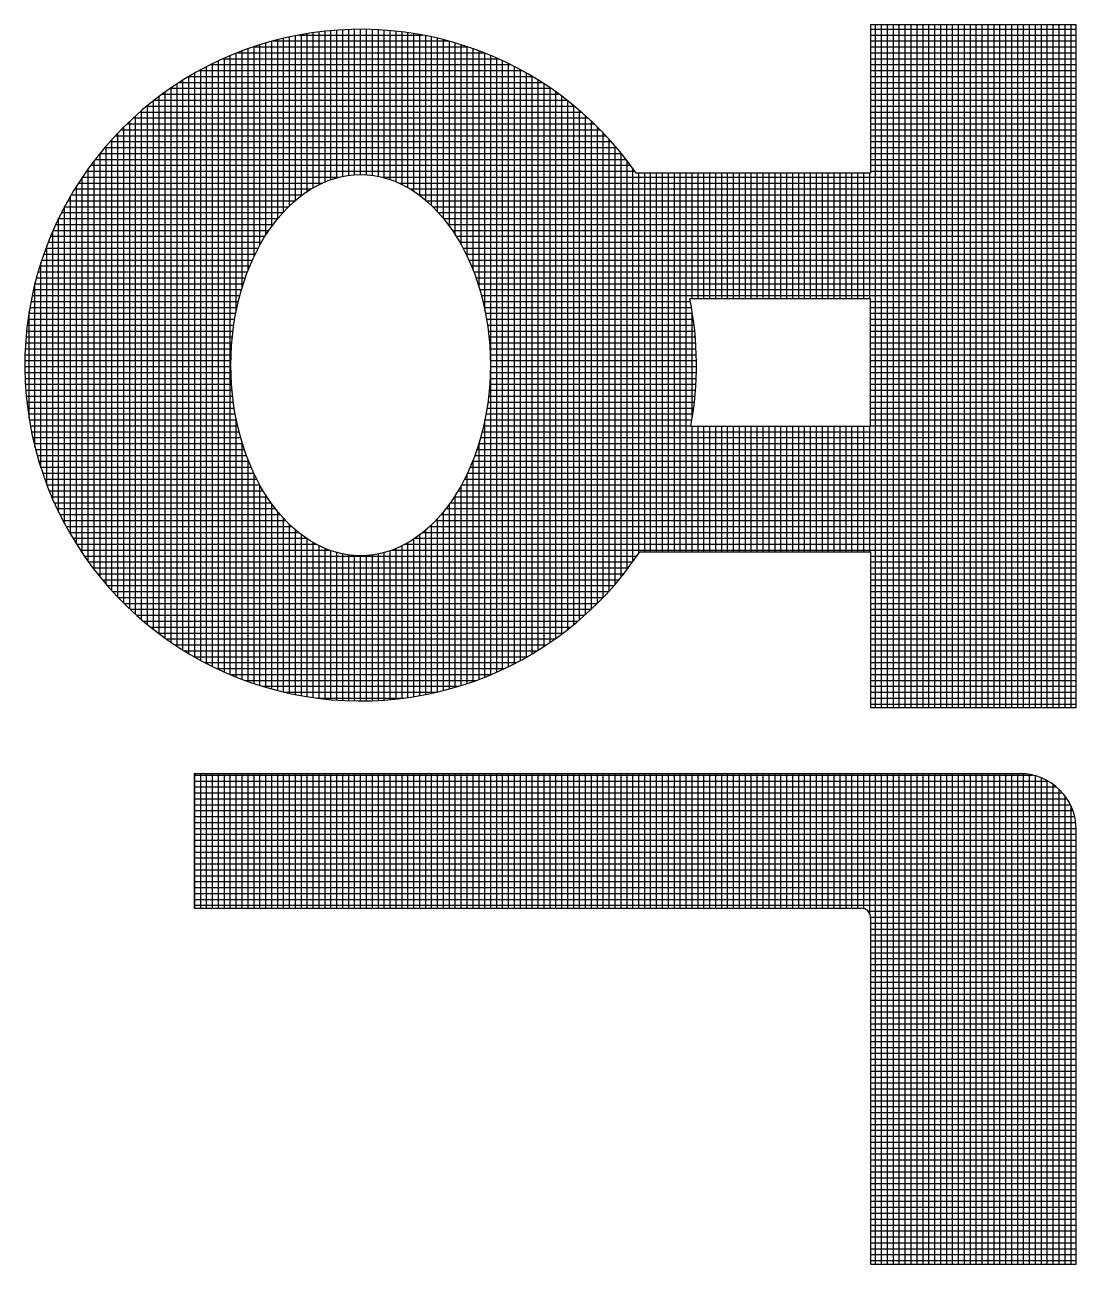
# Model space of a CAD drawing. Header units: inches. Extents: x 1131 to 1972, y 12 to 606.
# Drawn here: x 1846.133 to 1849.217, y 114.85 to 118.485 of the extents above; entities that cross this region are included whole.
import ezdxf

# ---------------------------------------------------------------- set-up
doc = ezdxf.new("R2010")
doc.units = ezdxf.units.IN
doc.header["$MEASUREMENT"] = 0
doc.layers.add('BG ÇÑ±¹Áö¿ª³\xad¹æ±â¼úÁÖ½ÄÈ¸»ç CI', color=7, linetype='Continuous')

msp = doc.modelspace()

# ---------------------------------------------------------------- linework, layer by layer
at = {"layer": 'BG ÇÑ±¹Áö¿ª³\xad¹æ±â¼úÁÖ½ÄÈ¸»ç CI', "color": 7, "linetype": 'Continuous', "lineweight": 25}
for p, q in [((1849.2172, 118.4848), (1848.6142, 118.4848)), ((1848.6142, 118.4848), (1848.6142, 118.0492)), ((1848.629, 116.482), (1848.629, 118.4848)), ((1848.6463, 116.482), (1848.6463, 118.4848)), ((1848.6637, 116.482), (1848.6637, 118.4848)), ((1848.6811, 116.482), (1848.6811, 118.4848)), ((1848.6984, 116.482), (1848.6984, 118.4848)), ((1848.7158, 116.482), (1848.7158, 118.4848)), ((1848.7332, 116.482), (1848.7332, 118.4848)), ((1848.7505, 116.482), (1848.7505, 118.4848)), ((1848.7679, 116.482), (1848.7679, 118.4848)), ((1848.7853, 116.482), (1848.7853, 118.4848)), ((1848.8026, 116.482), (1848.8026, 118.4848)), ((1848.82, 116.482), (1848.82, 118.4848)), ((1848.8374, 116.482), (1848.8374, 118.4848)), ((1848.8547, 116.482), (1848.8547, 118.4848)), ((1848.8721, 116.482), (1848.8721, 118.4848)), ((1848.8894, 116.482), (1848.8894, 118.4848)), ((1848.9068, 116.482), (1848.9068, 118.4848)), ((1848.9242, 116.482), (1848.9242, 118.4848)), ((1848.9415, 116.482), (1848.9415, 118.4848)), ((1848.9589, 116.482), (1848.9589, 118.4848)), ((1848.9763, 116.482), (1848.9763, 118.4848)), ((1848.9936, 116.482), (1848.9936, 118.4848)), ((1849.011, 116.482), (1849.011, 118.4848)), ((1849.0284, 116.482), (1849.0284, 118.4848)), ((1849.0457, 116.482), (1849.0457, 118.4848)), ((1849.0631, 116.482), (1849.0631, 118.4848)), ((1849.0805, 116.482), (1849.0805, 118.4848)), ((1849.0978, 116.482), (1849.0978, 118.4848)), ((1849.1152, 116.482), (1849.1152, 118.4848)), ((1849.1325, 116.482), (1849.1325, 118.4848)), ((1849.1499, 116.482), (1849.1499, 118.4848)), ((1849.1673, 116.482), (1849.1673, 118.4848)), ((1849.1846, 116.482), (1849.1846, 118.4848)), ((1849.202, 116.482), (1849.202, 118.4848)), ((1849.2172, 116.482), (1849.2172, 118.4848)), ((1846.8578, 117.8939), (1846.8578, 118.4365)), ((1846.8611, 118.4374), (1847.3756, 118.4374)), ((1846.8752, 117.9165), (1846.8752, 118.4411)), ((1846.8925, 117.9364), (1846.8925, 118.4453)), ((1846.9099, 117.9542), (1846.9099, 118.4493)), ((1846.9273, 117.9699), (1846.9273, 118.4529)), ((1846.9372, 118.4548), (1847.2996, 118.4548)), ((1846.9446, 117.9839), (1846.9446, 118.4561)), ((1846.962, 117.9962), (1846.962, 118.4591)), ((1846.9794, 118.0069), (1846.9794, 118.4617)), ((1846.9967, 118.0162), (1846.9967, 118.464)), ((1847.0141, 118.0241), (1847.0141, 118.466)), ((1847.0314, 118.0308), (1847.0314, 118.4677)), ((1847.0488, 118.0361), (1847.0488, 118.4691)), ((1847.0662, 118.0403), (1847.0662, 118.4702)), ((1847.0835, 118.0432), (1847.0835, 118.471)), ((1847.1009, 118.045), (1847.1009, 118.4714)), ((1847.1183, 118.0456), (1847.1183, 118.4716)), ((1847.1356, 118.045), (1847.1356, 118.4714)), ((1847.153, 118.0432), (1847.153, 118.471)), ((1847.1704, 118.0403), (1847.1704, 118.4702)), ((1847.1877, 118.0362), (1847.1877, 118.4691)), ((1847.2051, 118.0308), (1847.2051, 118.4677)), ((1847.2225, 118.0242), (1847.2225, 118.4661)), ((1847.2398, 118.0163), (1847.2398, 118.4641)), ((1847.2572, 118.007), (1847.2572, 118.4617)), ((1847.2745, 117.9963), (1847.2745, 118.4591)), ((1847.2919, 117.984), (1847.2919, 118.4562)), ((1847.3093, 117.9701), (1847.3093, 118.4529)), ((1847.3266, 117.9544), (1847.3266, 118.4493)), ((1847.344, 117.9367), (1847.344, 118.4454)), ((1847.3614, 117.9167), (1847.3614, 118.4411)), ((1847.3787, 117.8942), (1847.3787, 118.4365)), ((1848.6142, 118.4721), (1849.2172, 118.4721)), ((1848.6142, 118.4548), (1849.2172, 118.4548)), ((1848.6142, 118.4374), (1849.2172, 118.4374)), ((1846.7536, 117.6457), (1846.7536, 118.4015)), ((1846.7564, 118.4027), (1847.4803, 118.4027)), ((1846.771, 117.7146), (1846.771, 118.4083)), ((1846.7883, 117.7648), (1846.7883, 118.4146)), ((1846.8039, 118.42), (1847.4328, 118.42)), ((1846.8057, 117.8051), (1846.8057, 118.4206)), ((1846.8231, 117.8391), (1846.8231, 118.4263)), ((1846.8404, 117.8683), (1846.8404, 118.4316)), ((1847.3961, 117.8687), (1847.3961, 118.4316)), ((1847.4135, 117.8394), (1847.4135, 118.4263)), ((1847.4308, 117.8056), (1847.4308, 118.4207)), ((1847.4482, 117.7653), (1847.4482, 118.4147)), ((1847.4656, 117.7153), (1847.4656, 118.4084)), ((1847.4829, 117.6467), (1847.4829, 118.4016)), ((1848.6142, 118.42), (1849.2172, 118.42)), ((1848.6142, 118.4027), (1849.2172, 118.4027)), ((1846.6786, 118.3679), (1847.5582, 118.3679)), ((1846.6842, 116.6024), (1846.6842, 118.3707)), ((1846.7015, 116.5941), (1846.7015, 118.379)), ((1846.7152, 118.3853), (1847.5215, 118.3853)), ((1846.7189, 116.5862), (1846.7189, 118.3869)), ((1846.7362, 116.5787), (1846.7362, 118.3944)), ((1847.5003, 116.5786), (1847.5003, 118.3945)), ((1847.5177, 116.5861), (1847.5177, 118.387)), ((1847.535, 116.594), (1847.535, 118.3791)), ((1847.5524, 116.6023), (1847.5524, 118.3708)), ((1848.6142, 118.3853), (1849.2172, 118.3853)), ((1848.6142, 118.3679), (1849.2172, 118.3679)), ((1846.6147, 116.6401), (1846.6147, 118.3331)), ((1846.6149, 118.3332), (1847.6218, 118.3332)), ((1846.6321, 116.63), (1846.6321, 118.3432)), ((1846.6454, 118.3506), (1847.5914, 118.3506)), ((1846.6494, 116.6204), (1846.6494, 118.3528)), ((1846.6668, 116.6112), (1846.6668, 118.362)), ((1847.5697, 116.6111), (1847.5697, 118.3621)), ((1847.5871, 116.6203), (1847.5871, 118.3529)), ((1847.6045, 116.6299), (1847.6045, 118.3433)), ((1847.6218, 116.64), (1847.6218, 118.3332)), ((1848.6142, 118.3506), (1849.2172, 118.3506)), ((1848.6142, 118.3332), (1849.2172, 118.3332)), ((1846.5607, 118.2985), (1847.6761, 118.2985)), ((1846.5626, 116.6733), (1846.5626, 118.2998)), ((1846.58, 116.6617), (1846.58, 118.3114)), ((1846.5868, 118.3158), (1847.6499, 118.3158)), ((1846.5973, 116.6507), (1846.5973, 118.3225)), ((1847.6392, 116.6505), (1847.6392, 118.3226)), ((1847.6566, 116.6616), (1847.6566, 118.3115)), ((1847.6739, 116.6732), (1847.6739, 118.2999)), ((1848.6142, 118.3158), (1849.2172, 118.3158)), ((1848.6142, 118.2985), (1849.2172, 118.2985)), ((1846.5105, 116.7115), (1846.5105, 118.2616)), ((1846.5132, 118.2638), (1847.7235, 118.2638)), ((1846.5279, 116.6982), (1846.5279, 118.275)), ((1846.5362, 118.2811), (1847.7005, 118.2811)), ((1846.5452, 116.6855), (1846.5452, 118.2877)), ((1847.6913, 116.6853), (1847.6913, 118.2878)), ((1847.7087, 116.698), (1847.7087, 118.2751)), ((1847.726, 116.7113), (1847.726, 118.2618)), ((1848.6142, 118.2811), (1849.2172, 118.2811)), ((1848.6142, 118.2638), (1849.2172, 118.2638)), ((1846.4711, 118.229), (1847.7657, 118.229)), ((1846.4758, 116.74), (1846.4758, 118.2331)), ((1846.4915, 118.2464), (1847.7452, 118.2464)), ((1846.4931, 116.7254), (1846.4931, 118.2477)), ((1847.7434, 116.7253), (1847.7434, 118.2479)), ((1847.7608, 116.7399), (1847.7608, 118.2333)), ((1847.7781, 116.7552), (1847.7781, 118.218)), ((1848.6142, 118.2464), (1849.2172, 118.2464)), ((1848.6142, 118.229), (1849.2172, 118.229)), ((1846.4237, 116.7883), (1846.4237, 118.1849)), ((1846.4333, 118.1943), (1847.8035, 118.1943)), ((1846.4411, 116.7714), (1846.4411, 118.2017)), ((1846.4517, 118.2117), (1847.7851, 118.2117)), ((1846.4584, 116.7553), (1846.4584, 118.2178)), ((1847.7955, 116.7712), (1847.7955, 118.2019)), ((1847.8128, 116.7881), (1847.8128, 118.1851)), ((1848.6142, 118.2117), (1849.2172, 118.2117)), ((1848.6142, 118.1943), (1849.2172, 118.1943)), ((1846.389, 116.8246), (1846.389, 118.1485)), ((1846.3991, 118.1596), (1847.8376, 118.1596)), ((1846.4063, 116.806), (1846.4063, 118.1672)), ((1846.4158, 118.1769), (1847.821, 118.1769)), ((1847.8302, 116.8058), (1847.8302, 118.1674)), ((1847.8476, 116.8244), (1847.8476, 118.1488)), ((1848.6142, 118.1769), (1849.2172, 118.1769)), ((1848.6142, 118.1596), (1849.2172, 118.1596)), ((1846.3681, 118.1248), (1847.8686, 118.1248)), ((1846.3716, 116.8443), (1846.3716, 118.1289)), ((1846.3833, 118.1422), (1847.8535, 118.1422)), ((1847.8649, 116.844), (1847.8649, 118.1291)), ((1848.6142, 118.1422), (1849.2172, 118.1422)), ((1848.6142, 118.1248), (1849.2172, 118.1248)), ((1846.3268, 118.0727), (1847.91, 118.0727)), ((1846.3369, 116.887), (1846.3369, 118.0861)), ((1846.3399, 118.0901), (1847.8968, 118.0901)), ((1846.3537, 118.1075), (1847.883, 118.1075)), ((1846.3542, 116.865), (1846.3542, 118.1081)), ((1847.8823, 116.8648), (1847.8823, 118.1084)), ((1847.8997, 116.8867), (1847.8997, 118.0864)), ((1848.6142, 118.1075), (1849.2172, 118.1075)), ((1848.6142, 118.0901), (1849.2172, 118.0901)), ((1848.6142, 118.0727), (1849.2172, 118.0727)), ((1846.3021, 116.9352), (1846.3021, 118.0379)), ((1846.3022, 118.038), (1847.0561, 118.038)), ((1846.3142, 118.0554), (1847.9225, 118.0554)), ((1846.3195, 116.9103), (1846.3195, 118.0628)), ((1847.1806, 118.038), (1849.2172, 118.038)), ((1847.917, 116.9101), (1847.917, 118.0631)), ((1848.6142, 118.0492), (1847.9269, 118.0492)), ((1847.9344, 116.9349), (1847.9344, 118.0492)), ((1847.9518, 116.9393), (1847.9518, 118.0492)), ((1847.9691, 116.9393), (1847.9691, 118.0492)), ((1847.9865, 116.9393), (1847.9865, 118.0492)), ((1848.0039, 116.9393), (1848.0039, 118.0492)), ((1848.0212, 116.9393), (1848.0212, 118.0492)), ((1848.0386, 116.9393), (1848.0386, 118.0492)), ((1848.056, 116.9393), (1848.056, 118.0492)), ((1848.0733, 116.9393), (1848.0733, 118.0492)), ((1848.0907, 117.6806), (1848.0907, 118.0492)), ((1848.108, 117.6806), (1848.108, 118.0492)), ((1848.1254, 117.6806), (1848.1254, 118.0492)), ((1848.1428, 117.6806), (1848.1428, 118.0492)), ((1848.1601, 117.6806), (1848.1601, 118.0492)), ((1848.1775, 117.6806), (1848.1775, 118.0492)), ((1848.1949, 117.6806), (1848.1949, 118.0492)), ((1848.2122, 117.6806), (1848.2122, 118.0492)), ((1848.2296, 117.6806), (1848.2296, 118.0492)), ((1848.247, 117.6806), (1848.247, 118.0492)), ((1848.2643, 117.6806), (1848.2643, 118.0492)), ((1848.2817, 117.6806), (1848.2817, 118.0492)), ((1848.2991, 117.6806), (1848.2991, 118.0492)), ((1848.3164, 117.6806), (1848.3164, 118.0492)), ((1848.3338, 117.6806), (1848.3338, 118.0492)), ((1848.3511, 117.6806), (1848.3511, 118.0492)), ((1848.3685, 117.6806), (1848.3685, 118.0492)), ((1848.3859, 117.6806), (1848.3859, 118.0492)), ((1848.4032, 117.6806), (1848.4032, 118.0492)), ((1848.4206, 117.6806), (1848.4206, 118.0492)), ((1848.438, 117.6806), (1848.438, 118.0492)), ((1848.4553, 117.6806), (1848.4553, 118.0492)), ((1848.4727, 117.6806), (1848.4727, 118.0492)), ((1848.4901, 117.6806), (1848.4901, 118.0492)), ((1848.5074, 117.6806), (1848.5074, 118.0492)), ((1848.5248, 117.6806), (1848.5248, 118.0492)), ((1848.5422, 117.6806), (1848.5422, 118.0492)), ((1848.5595, 117.6806), (1848.5595, 118.0492)), ((1848.5769, 117.6806), (1848.5769, 118.0492)), ((1848.5943, 117.6806), (1848.5943, 118.0492)), ((1848.6116, 117.6806), (1848.6116, 118.0492)), ((1848.6142, 118.0554), (1849.2172, 118.0554)), ((1846.2798, 118.0033), (1846.9732, 118.0033)), ((1846.2848, 116.9618), (1846.2848, 118.0113)), ((1846.2907, 118.0206), (1847.0061, 118.0206)), ((1847.2307, 118.0206), (1849.2172, 118.0206)), ((1847.2635, 118.0033), (1849.2172, 118.0033)), ((1846.2593, 117.9686), (1846.9257, 117.9686)), ((1846.2674, 116.9905), (1846.2674, 117.9827)), ((1846.2693, 117.9859), (1846.9474, 117.9859)), ((1847.2894, 117.9859), (1849.2172, 117.9859)), ((1847.3111, 117.9686), (1849.2172, 117.9686)), ((1846.2408, 117.9338), (1846.8901, 117.9338)), ((1846.2498, 117.9512), (1846.9068, 117.9512)), ((1846.25, 117.0216), (1846.25, 117.9516)), ((1847.3299, 117.9512), (1849.2172, 117.9512)), ((1847.3466, 117.9338), (1849.2172, 117.9338)), ((1846.2239, 117.8991), (1846.8616, 117.8991)), ((1846.2321, 117.9165), (1846.8752, 117.9165)), ((1846.2327, 117.0556), (1846.2327, 117.9176)), ((1847.3616, 117.9165), (1849.2172, 117.9165)), ((1847.3751, 117.8991), (1849.2172, 117.8991)), ((1846.2087, 117.8644), (1846.8379, 117.8644)), ((1846.2153, 117.0932), (1846.2153, 117.8799)), ((1846.2161, 117.8817), (1846.8492, 117.8817)), ((1847.3875, 117.8817), (1849.2172, 117.8817)), ((1847.3988, 117.8644), (1849.2172, 117.8644)), ((1846.195, 117.8296), (1846.818, 117.8296)), ((1846.1979, 117.1358), (1846.1979, 117.8374)), ((1846.2017, 117.847), (1846.8275, 117.847)), ((1847.4092, 117.847), (1849.2172, 117.847)), ((1847.4188, 117.8296), (1849.2172, 117.8296)), ((1846.1806, 117.1853), (1846.1806, 117.7879)), ((1846.1829, 117.7949), (1846.801, 117.7949)), ((1846.1888, 117.8123), (1846.8091, 117.8123)), ((1847.4276, 117.8123), (1849.2172, 117.8123)), ((1847.4357, 117.7949), (1849.2172, 117.7949)), ((1846.1721, 117.7602), (1846.7866, 117.7602)), ((1846.1773, 117.7775), (1846.7935, 117.7775)), ((1847.4432, 117.7775), (1849.2172, 117.7775)), ((1847.4502, 117.7602), (1849.2172, 117.7602)), ((1846.1628, 117.7255), (1846.7744, 117.7255)), ((1846.1632, 117.2459), (1846.1632, 117.7272)), ((1846.1673, 117.7428), (1846.7802, 117.7428)), ((1847.4565, 117.7428), (1849.2172, 117.7428)), ((1847.4624, 117.7255), (1849.2172, 117.7255)), ((1846.1512, 117.6734), (1846.7597, 117.6734)), ((1846.1548, 117.6907), (1846.7642, 117.6907)), ((1846.1586, 117.7081), (1846.769, 117.7081)), ((1847.4677, 117.7081), (1849.2172, 117.7081)), ((1847.4726, 117.6907), (1849.2172, 117.6907)), ((1847.477, 117.6734), (1848.0855, 117.6734)), ((1848.6142, 117.6806), (1848.0841, 117.6806)), ((1848.6142, 117.3079), (1848.6142, 117.6806)), ((1848.6142, 117.6734), (1849.2172, 117.6734)), ((1846.1452, 117.6386), (1846.7522, 117.6386)), ((1846.1459, 117.3302), (1846.1459, 117.6429)), ((1846.148, 117.656), (1846.7558, 117.656)), ((1847.481, 117.656), (1848.0887, 117.656)), ((1847.4845, 117.6386), (1848.0916, 117.6386)), ((1848.0907, 117.329), (1848.0907, 117.6442)), ((1848.6142, 117.656), (1849.2172, 117.656)), ((1848.6142, 117.6386), (1849.2172, 117.6386)), ((1846.1404, 117.6039), (1846.7463, 117.6039)), ((1846.1426, 117.6213), (1846.7491, 117.6213)), ((1847.4877, 117.6213), (1848.0941, 117.6213)), ((1847.4904, 117.6039), (1848.0964, 117.6039)), ((1848.6142, 117.6213), (1849.2172, 117.6213)), ((1848.6142, 117.6039), (1849.2172, 117.6039)), ((1846.1368, 117.5692), (1846.742, 117.5692)), ((1846.1385, 117.5865), (1846.744, 117.5865)), ((1847.4927, 117.5865), (1848.0983, 117.5865)), ((1847.4947, 117.5692), (1848.0999, 117.5692)), ((1848.6142, 117.5865), (1849.2172, 117.5865)), ((1848.6142, 117.5692), (1849.2172, 117.5692)), ((1846.1345, 117.5344), (1846.7393, 117.5344)), ((1846.1355, 117.5518), (1846.7405, 117.5518)), ((1847.4963, 117.5518), (1848.1012, 117.5518)), ((1847.4975, 117.5344), (1848.1022, 117.5344)), ((1848.6142, 117.5518), (1849.2172, 117.5518)), ((1848.6142, 117.5344), (1849.2172, 117.5344)), ((1846.1335, 117.4997), (1846.738, 117.4997)), ((1846.1338, 117.5171), (1846.7384, 117.5171)), ((1847.4983, 117.5171), (1848.1029, 117.5171)), ((1847.4988, 117.4997), (1848.1033, 117.4997)), ((1848.6142, 117.5171), (1849.2172, 117.5171)), ((1848.6142, 117.4997), (1849.2172, 117.4997)), ((1846.1334, 117.4823), (1846.7379, 117.4823)), ((1846.1336, 117.465), (1846.7382, 117.465)), ((1847.4986, 117.465), (1848.1031, 117.465)), ((1847.4989, 117.4823), (1848.1034, 117.4823)), ((1848.6142, 117.4823), (1849.2172, 117.4823)), ((1848.6142, 117.465), (1849.2172, 117.465)), ((1846.1341, 117.4476), (1846.7388, 117.4476)), ((1846.135, 117.4303), (1846.7398, 117.4303)), ((1847.4969, 117.4303), (1848.1018, 117.4303)), ((1847.4979, 117.4476), (1848.1026, 117.4476)), ((1848.6142, 117.4476), (1849.2172, 117.4476)), ((1848.6142, 117.4303), (1849.2172, 117.4303)), ((1846.1361, 117.4129), (1846.7412, 117.4129)), ((1846.1376, 117.3955), (1846.743, 117.3955)), ((1847.4938, 117.3955), (1848.0991, 117.3955)), ((1847.4955, 117.4129), (1848.1006, 117.4129)), ((1848.6142, 117.4129), (1849.2172, 117.4129)), ((1848.6142, 117.3955), (1849.2172, 117.3955)), ((1846.1394, 117.3782), (1846.7451, 117.3782)), ((1846.1414, 117.3608), (1846.7476, 117.3608)), ((1847.4891, 117.3608), (1848.0953, 117.3608)), ((1847.4916, 117.3782), (1848.0974, 117.3782)), ((1848.6142, 117.3782), (1849.2172, 117.3782)), ((1848.6142, 117.3608), (1849.2172, 117.3608)), ((1846.1438, 117.3434), (1846.7506, 117.3434)), ((1846.1465, 117.3261), (1846.7539, 117.3261)), ((1846.7536, 116.5716), (1846.7536, 117.3274)), ((1847.4828, 117.3261), (1848.0902, 117.3261)), ((1847.4829, 116.5715), (1847.4829, 117.3265)), ((1847.4862, 117.3434), (1848.0929, 117.3434)), ((1848.6142, 117.3434), (1849.2172, 117.3434)), ((1848.6142, 117.3261), (1849.2172, 117.3261)), ((1846.1496, 117.3087), (1846.7576, 117.3087)), ((1846.1529, 117.2913), (1846.7618, 117.2913)), ((1846.1566, 117.274), (1846.7665, 117.274)), ((1847.4703, 117.274), (1849.2172, 117.274)), ((1847.4749, 117.2913), (1849.2172, 117.2913)), ((1847.4791, 117.3087), (1848.0872, 117.3087)), ((1848.087, 117.3079), (1848.6142, 117.3079)), ((1848.0907, 116.9393), (1848.0907, 117.3079)), ((1848.108, 116.9393), (1848.108, 117.3079)), ((1848.1254, 116.9393), (1848.1254, 117.3079)), ((1848.1428, 116.9393), (1848.1428, 117.3079)), ((1848.1601, 116.9393), (1848.1601, 117.3079)), ((1848.1775, 116.9393), (1848.1775, 117.3079)), ((1848.1949, 116.9393), (1848.1949, 117.3079)), ((1848.2122, 116.9393), (1848.2122, 117.3079)), ((1848.2296, 116.9393), (1848.2296, 117.3079)), ((1848.247, 116.9393), (1848.247, 117.3079)), ((1848.2643, 116.9393), (1848.2643, 117.3079)), ((1848.2817, 116.9393), (1848.2817, 117.3079)), ((1848.2991, 116.9393), (1848.2991, 117.3079)), ((1848.3164, 116.9393), (1848.3164, 117.3079)), ((1848.3338, 116.9393), (1848.3338, 117.3079)), ((1848.3511, 116.9393), (1848.3511, 117.3079)), ((1848.3685, 116.9393), (1848.3685, 117.3079)), ((1848.3859, 116.9393), (1848.3859, 117.3079)), ((1848.4032, 116.9393), (1848.4032, 117.3079)), ((1848.4206, 116.9393), (1848.4206, 117.3079)), ((1848.438, 116.9393), (1848.438, 117.3079)), ((1848.4553, 116.9393), (1848.4553, 117.3079)), ((1848.4727, 116.9393), (1848.4727, 117.3079)), ((1848.4901, 116.9393), (1848.4901, 117.3079)), ((1848.5074, 116.9393), (1848.5074, 117.3079)), ((1848.5248, 116.9393), (1848.5248, 117.3079)), ((1848.5422, 116.9393), (1848.5422, 117.3079)), ((1848.5595, 116.9393), (1848.5595, 117.3079)), ((1848.5769, 116.9393), (1848.5769, 117.3079)), ((1848.5943, 116.9393), (1848.5943, 117.3079)), ((1848.6116, 116.9393), (1848.6116, 117.3079)), ((1848.6142, 117.3087), (1849.2172, 117.3087)), ((1846.1606, 117.2566), (1846.7716, 117.2566)), ((1846.1649, 117.2392), (1846.7771, 117.2392)), ((1846.771, 116.5649), (1846.771, 117.2585)), ((1847.4596, 117.2392), (1849.2172, 117.2392)), ((1847.4652, 117.2566), (1849.2172, 117.2566)), ((1847.4656, 116.5648), (1847.4656, 117.2579)), ((1846.1696, 117.2219), (1846.7832, 117.2219)), ((1846.1746, 117.2045), (1846.7899, 117.2045)), ((1846.7883, 116.5585), (1846.7883, 117.2084)), ((1847.4469, 117.2045), (1849.2172, 117.2045)), ((1847.4482, 116.5584), (1847.4482, 117.2079)), ((1847.4535, 117.2219), (1849.2172, 117.2219)), ((1846.18, 117.1872), (1846.7971, 117.1872)), ((1846.1857, 117.1698), (1846.8049, 117.1698)), ((1846.8057, 116.5525), (1846.8057, 117.168)), ((1847.4308, 116.5524), (1847.4308, 117.1676)), ((1847.4319, 117.1698), (1849.2172, 117.1698)), ((1847.4397, 117.1872), (1849.2172, 117.1872)), ((1846.1918, 117.1524), (1846.8133, 117.1524)), ((1846.1982, 117.1351), (1846.8225, 117.1351)), ((1846.8231, 116.5469), (1846.8231, 117.1341)), ((1847.4135, 116.5468), (1847.4135, 117.1337)), ((1847.4142, 117.1351), (1849.2172, 117.1351)), ((1847.4234, 117.1524), (1849.2172, 117.1524)), ((1846.205, 117.1177), (1846.8325, 117.1177)), ((1846.2123, 117.1003), (1846.8433, 117.1003)), ((1846.8404, 116.5416), (1846.8404, 117.1048)), ((1847.3934, 117.1003), (1849.2172, 117.1003)), ((1847.3961, 116.5415), (1847.3961, 117.1045)), ((1847.4042, 117.1177), (1849.2172, 117.1177)), ((1846.2199, 117.083), (1846.8551, 117.083)), ((1846.2279, 117.0656), (1846.868, 117.0656)), ((1846.8578, 116.5367), (1846.8578, 117.0792)), ((1846.8752, 116.5321), (1846.8752, 117.0567)), ((1847.3614, 116.532), (1847.3614, 117.0564)), ((1847.3687, 117.0656), (1849.2172, 117.0656)), ((1847.3787, 116.5366), (1847.3787, 117.079)), ((1847.3816, 117.083), (1849.2172, 117.083)), ((1846.2363, 117.0482), (1846.8823, 117.0482)), ((1846.2451, 117.0309), (1846.898, 117.0309)), ((1846.8925, 116.5278), (1846.8925, 117.0367)), ((1846.9099, 116.5239), (1846.9099, 117.019)), ((1847.3266, 116.5238), (1847.3266, 117.0188)), ((1847.3387, 117.0309), (1849.2172, 117.0309)), ((1847.344, 116.5278), (1847.344, 117.0365)), ((1847.3545, 117.0482), (1849.2172, 117.0482)), ((1846.2544, 117.0135), (1846.9157, 117.0135)), ((1846.2641, 116.9961), (1846.9358, 116.9961)), ((1846.9273, 116.5203), (1846.9273, 117.0032)), ((1846.9446, 116.517), (1846.9446, 116.9893)), ((1847.2919, 116.517), (1847.2919, 116.9891)), ((1847.3009, 116.9961), (1849.2172, 116.9961)), ((1847.3093, 116.5203), (1847.3093, 117.003)), ((1847.3211, 117.0135), (1849.2172, 117.0135)), ((1846.2743, 116.9788), (1846.9593, 116.9788)), ((1846.285, 116.9614), (1846.988, 116.9614)), ((1846.962, 116.5141), (1846.962, 116.977)), ((1846.9794, 116.5114), (1846.9794, 116.9662)), ((1846.9967, 116.5091), (1846.9967, 116.9569)), ((1847.0141, 116.5071), (1847.0141, 116.949)), ((1847.2225, 116.5071), (1847.2225, 116.9489)), ((1847.2398, 116.5091), (1847.2398, 116.9568)), ((1847.2487, 116.9614), (1849.2172, 116.9614)), ((1847.2572, 116.5114), (1847.2572, 116.9661)), ((1847.2745, 116.514), (1847.2745, 116.9769)), ((1847.2774, 116.9788), (1849.2172, 116.9788)), ((1846.2962, 116.944), (1847.0267, 116.944)), ((1846.308, 116.9267), (1847.9288, 116.9267)), ((1846.3202, 116.9093), (1847.9165, 116.9093)), ((1847.0314, 116.5054), (1847.0314, 116.9424)), ((1847.0488, 116.504), (1847.0488, 116.937)), ((1847.0662, 116.503), (1847.0662, 116.9329)), ((1847.0835, 116.5022), (1847.0835, 116.9299)), ((1847.1009, 116.5017), (1847.1009, 116.9282)), ((1847.1183, 116.5016), (1847.1183, 116.9276)), ((1847.1356, 116.5017), (1847.1356, 116.9282)), ((1847.153, 116.5022), (1847.153, 116.9299)), ((1847.1704, 116.5029), (1847.1704, 116.9328)), ((1847.1877, 116.504), (1847.1877, 116.937)), ((1847.2051, 116.5054), (1847.2051, 116.9423)), ((1847.21, 116.944), (1849.2172, 116.944)), ((1847.9374, 116.9393), (1848.6142, 116.9393)), ((1848.6142, 116.9393), (1848.6142, 116.482)), ((1848.6142, 116.9267), (1849.2172, 116.9267)), ((1848.6142, 116.9093), (1849.2172, 116.9093)), ((1846.3331, 116.892), (1847.9036, 116.892)), ((1846.3465, 116.8746), (1847.8902, 116.8746)), ((1848.6142, 116.892), (1849.2172, 116.892)), ((1848.6142, 116.8746), (1849.2172, 116.8746)), ((1846.3606, 116.8572), (1847.8761, 116.8572)), ((1846.3754, 116.8399), (1847.8613, 116.8399)), ((1848.6142, 116.8572), (1849.2172, 116.8572)), ((1848.6142, 116.8399), (1849.2172, 116.8399)), ((1846.3909, 116.8225), (1847.8458, 116.8225)), ((1846.4071, 116.8051), (1847.8296, 116.8051)), ((1848.6142, 116.8225), (1849.2172, 116.8225)), ((1848.6142, 116.8051), (1849.2172, 116.8051)), ((1846.4242, 116.7878), (1847.8126, 116.7878)), ((1846.4421, 116.7704), (1847.7946, 116.7704)), ((1848.6142, 116.7878), (1849.2172, 116.7878)), ((1848.6142, 116.7704), (1849.2172, 116.7704)), ((1846.461, 116.753), (1847.7758, 116.753)), ((1846.4809, 116.7357), (1847.7558, 116.7357)), ((1848.6142, 116.753), (1849.2172, 116.753)), ((1848.6142, 116.7357), (1849.2172, 116.7357)), ((1846.5019, 116.7183), (1847.7348, 116.7183)), ((1846.5242, 116.7009), (1847.7125, 116.7009)), ((1848.6142, 116.7183), (1849.2172, 116.7183)), ((1848.6142, 116.7009), (1849.2172, 116.7009)), ((1846.5479, 116.6836), (1847.6888, 116.6836)), ((1846.5732, 116.6662), (1847.6636, 116.6662)), ((1848.6142, 116.6836), (1849.2172, 116.6836)), ((1848.6142, 116.6662), (1849.2172, 116.6662)), ((1846.6002, 116.6489), (1847.6365, 116.6489)), ((1846.6294, 116.6315), (1847.6073, 116.6315)), ((1848.6142, 116.6489), (1849.2172, 116.6489)), ((1848.6142, 116.6315), (1849.2172, 116.6315)), ((1846.6611, 116.6141), (1847.5756, 116.6141)), ((1846.6959, 116.5968), (1847.5408, 116.5968)), ((1848.6142, 116.6141), (1849.2172, 116.6141)), ((1848.6142, 116.5968), (1849.2172, 116.5968)), ((1846.7346, 116.5794), (1847.5021, 116.5794)), ((1846.7786, 116.562), (1847.4581, 116.562)), ((1848.6142, 116.5794), (1849.2172, 116.5794)), ((1848.6142, 116.562), (1849.2172, 116.562)), ((1846.8302, 116.5447), (1847.4065, 116.5447)), ((1846.8947, 116.5273), (1847.342, 116.5273)), ((1846.9903, 116.5099), (1847.2465, 116.5099)), ((1848.6142, 116.5447), (1849.2172, 116.5447)), ((1848.6142, 116.5273), (1849.2172, 116.5273)), ((1848.6142, 116.5099), (1849.2172, 116.5099)), ((1848.6142, 116.4926), (1849.2172, 116.4926)), ((1848.6142, 116.482), (1849.2172, 116.482)), ((1849.0532, 116.2883), (1846.6305, 116.2883)), ((1846.6305, 116.2883), (1846.6305, 115.8938)), ((1846.6305, 116.2842), (1849.0897, 116.2842)), ((1846.6305, 116.2668), (1849.1343, 116.2668)), ((1846.6321, 115.8938), (1846.6321, 116.2883)), ((1846.6494, 115.8938), (1846.6494, 116.2883)), ((1846.6668, 115.8938), (1846.6668, 116.2883)), ((1846.6842, 115.8938), (1846.6842, 116.2883)), ((1846.7015, 115.8938), (1846.7015, 116.2883)), ((1846.7189, 115.8938), (1846.7189, 116.2883)), ((1846.7362, 115.8938), (1846.7362, 116.2883)), ((1846.7536, 115.8938), (1846.7536, 116.2883)), ((1846.771, 115.8938), (1846.771, 116.2883)), ((1846.7883, 115.8938), (1846.7883, 116.2883)), ((1846.8057, 115.8938), (1846.8057, 116.2883)), ((1846.8231, 115.8938), (1846.8231, 116.2883)), ((1846.8404, 115.8938), (1846.8404, 116.2883)), ((1846.8578, 115.8938), (1846.8578, 116.2883)), ((1846.8752, 115.8938), (1846.8752, 116.2883)), ((1846.8925, 115.8938), (1846.8925, 116.2883)), ((1846.9099, 115.8938), (1846.9099, 116.2883)), ((1846.9273, 115.8938), (1846.9273, 116.2883)), ((1846.9446, 115.8938), (1846.9446, 116.2883)), ((1846.962, 115.8938), (1846.962, 116.2883)), ((1846.9794, 115.8938), (1846.9794, 116.2883)), ((1846.9967, 115.8938), (1846.9967, 116.2883)), ((1847.0141, 115.8938), (1847.0141, 116.2883)), ((1847.0314, 115.8938), (1847.0314, 116.2883)), ((1847.0488, 115.8938), (1847.0488, 116.2883)), ((1847.0662, 115.8938), (1847.0662, 116.2883)), ((1847.0835, 115.8938), (1847.0835, 116.2883)), ((1847.1009, 115.8938), (1847.1009, 116.2883)), ((1847.1183, 115.8938), (1847.1183, 116.2883)), ((1847.1356, 115.8938), (1847.1356, 116.2883)), ((1847.153, 115.8938), (1847.153, 116.2883)), ((1847.1704, 115.8938), (1847.1704, 116.2883)), ((1847.1877, 115.8938), (1847.1877, 116.2883)), ((1847.2051, 115.8938), (1847.2051, 116.2883)), ((1847.2225, 115.8938), (1847.2225, 116.2883)), ((1847.2398, 115.8938), (1847.2398, 116.2883)), ((1847.2572, 115.8938), (1847.2572, 116.2883)), ((1847.2745, 115.8938), (1847.2745, 116.2883)), ((1847.2919, 115.8938), (1847.2919, 116.2883)), ((1847.3093, 115.8938), (1847.3093, 116.2883)), ((1847.3266, 115.8938), (1847.3266, 116.2883)), ((1847.344, 115.8938), (1847.344, 116.2883)), ((1847.3614, 115.8938), (1847.3614, 116.2883)), ((1847.3787, 115.8938), (1847.3787, 116.2883)), ((1847.3961, 115.8938), (1847.3961, 116.2883)), ((1847.4135, 115.8938), (1847.4135, 116.2883)), ((1847.4308, 115.8938), (1847.4308, 116.2883)), ((1847.4482, 115.8938), (1847.4482, 116.2883)), ((1847.4656, 115.8938), (1847.4656, 116.2883)), ((1847.4829, 115.8938), (1847.4829, 116.2883)), ((1847.5003, 115.8938), (1847.5003, 116.2883)), ((1847.5177, 115.8938), (1847.5177, 116.2883)), ((1847.535, 115.8938), (1847.535, 116.2883)), ((1847.5524, 115.8938), (1847.5524, 116.2883)), ((1847.5697, 115.8938), (1847.5697, 116.2883)), ((1847.5871, 115.8938), (1847.5871, 116.2883)), ((1847.6045, 115.8938), (1847.6045, 116.2883)), ((1847.6218, 115.8938), (1847.6218, 116.2883)), ((1847.6392, 115.8938), (1847.6392, 116.2883)), ((1847.6566, 115.8938), (1847.6566, 116.2883)), ((1847.6739, 115.8938), (1847.6739, 116.2883)), ((1847.6913, 115.8938), (1847.6913, 116.2883)), ((1847.7087, 115.8938), (1847.7087, 116.2883)), ((1847.726, 115.8938), (1847.726, 116.2883)), ((1847.7434, 115.8938), (1847.7434, 116.2883)), ((1847.7608, 115.8938), (1847.7608, 116.2883)), ((1847.7781, 115.8938), (1847.7781, 116.2883)), ((1847.7955, 115.8938), (1847.7955, 116.2883)), ((1847.8128, 115.8938), (1847.8128, 116.2883)), ((1847.8302, 115.8938), (1847.8302, 116.2883)), ((1847.8476, 115.8938), (1847.8476, 116.2883)), ((1847.8649, 115.8938), (1847.8649, 116.2883)), ((1847.8823, 115.8938), (1847.8823, 116.2883)), ((1847.8997, 115.8938), (1847.8997, 116.2883)), ((1847.917, 115.8938), (1847.917, 116.2883)), ((1847.9344, 115.8938), (1847.9344, 116.2883)), ((1847.9518, 115.8938), (1847.9518, 116.2883)), ((1847.9691, 115.8938), (1847.9691, 116.2883)), ((1847.9865, 115.8938), (1847.9865, 116.2883)), ((1848.0039, 115.8938), (1848.0039, 116.2883)), ((1848.0212, 115.8938), (1848.0212, 116.2883)), ((1848.0386, 115.8938), (1848.0386, 116.2883)), ((1848.056, 115.8938), (1848.056, 116.2883)), ((1848.0733, 115.8938), (1848.0733, 116.2883)), ((1848.0907, 115.8938), (1848.0907, 116.2883)), ((1848.108, 115.8938), (1848.108, 116.2883)), ((1848.1254, 115.8938), (1848.1254, 116.2883)), ((1848.1428, 115.8938), (1848.1428, 116.2883)), ((1848.1601, 115.8938), (1848.1601, 116.2883)), ((1848.1775, 115.8938), (1848.1775, 116.2883)), ((1848.1949, 115.8938), (1848.1949, 116.2883)), ((1848.2122, 115.8938), (1848.2122, 116.2883)), ((1848.2296, 115.8938), (1848.2296, 116.2883)), ((1848.247, 115.8938), (1848.247, 116.2883)), ((1848.2643, 115.8938), (1848.2643, 116.2883)), ((1848.2817, 115.8938), (1848.2817, 116.2883)), ((1848.2991, 115.8938), (1848.2991, 116.2883)), ((1848.3164, 115.8938), (1848.3164, 116.2883)), ((1848.3338, 115.8938), (1848.3338, 116.2883)), ((1848.3511, 115.8938), (1848.3511, 116.2883)), ((1848.3685, 115.8938), (1848.3685, 116.2883)), ((1848.3859, 115.8938), (1848.3859, 116.2883)), ((1848.4032, 115.8938), (1848.4032, 116.2883)), ((1848.4206, 115.8938), (1848.4206, 116.2883)), ((1848.438, 115.8938), (1848.438, 116.2883)), ((1848.4553, 115.8938), (1848.4553, 116.2883)), ((1848.4727, 115.8938), (1848.4727, 116.2883)), ((1848.4901, 115.8938), (1848.4901, 116.2883)), ((1848.5074, 115.8938), (1848.5074, 116.2883)), ((1848.5248, 115.8938), (1848.5248, 116.2883)), ((1848.5422, 115.8938), (1848.5422, 116.2883)), ((1848.5595, 115.8938), (1848.5595, 116.2883)), ((1848.5769, 115.8938), (1848.5769, 116.2883)), ((1848.5943, 115.8928), (1848.5943, 116.2883)), ((1848.6116, 115.878), (1848.6116, 116.2883)), ((1848.629, 114.8496), (1848.629, 116.2883)), ((1848.6463, 114.8496), (1848.6463, 116.2883)), ((1848.6637, 114.8496), (1848.6637, 116.2883)), ((1848.6811, 114.8496), (1848.6811, 116.2883)), ((1848.6984, 114.8496), (1848.6984, 116.2883)), ((1848.7158, 114.8496), (1848.7158, 116.2883)), ((1848.7332, 114.8496), (1848.7332, 116.2883)), ((1848.7505, 114.8496), (1848.7505, 116.2883)), ((1848.7679, 114.8496), (1848.7679, 116.2883)), ((1848.7853, 114.8496), (1848.7853, 116.2883)), ((1848.8026, 114.8496), (1848.8026, 116.2883)), ((1848.82, 114.8496), (1848.82, 116.2883)), ((1848.8374, 114.8496), (1848.8374, 116.2883)), ((1848.8547, 114.8496), (1848.8547, 116.2883)), ((1848.8721, 114.8496), (1848.8721, 116.2883)), ((1848.8894, 114.8496), (1848.8894, 116.2883)), ((1848.9068, 114.8496), (1848.9068, 116.2883)), ((1848.9242, 114.8496), (1848.9242, 116.2883)), ((1848.9415, 114.8496), (1848.9415, 116.2883)), ((1848.9589, 114.8496), (1848.9589, 116.2883)), ((1848.9763, 114.8496), (1848.9763, 116.2883)), ((1848.9936, 114.8496), (1848.9936, 116.2883)), ((1849.011, 114.8496), (1849.011, 116.2883)), ((1849.0284, 114.8496), (1849.0284, 116.2883)), ((1849.0457, 114.8496), (1849.0457, 116.2883)), ((1849.0631, 114.8496), (1849.0631, 116.288)), ((1849.0805, 114.8496), (1849.0805, 116.286)), ((1849.0978, 114.8496), (1849.0978, 116.2821)), ((1849.1152, 114.8496), (1849.1152, 116.2761)), ((1849.1325, 114.8496), (1849.1325, 116.2678)), ((1849.1499, 114.8496), (1849.1499, 116.2568)), ((1846.6305, 116.2495), (1849.1592, 116.2495)), ((1846.6305, 116.2321), (1849.1768, 116.2321)), ((1849.1673, 114.8496), (1849.1673, 116.2421)), ((1849.1846, 114.8496), (1849.1846, 116.2224)), ((1846.6305, 116.2147), (1849.19, 116.2147)), ((1846.6305, 116.1974), (1849.2, 116.1974)), ((1849.202, 114.8496), (1849.202, 116.1933)), ((1846.6305, 116.18), (1849.2075, 116.18)), ((1846.6305, 116.1626), (1849.2127, 116.1626)), ((1846.6305, 116.1453), (1849.2159, 116.1453)), ((1846.6305, 116.1279), (1849.2172, 116.1279)), ((1846.6305, 116.1106), (1849.2172, 116.1106)), ((1849.2172, 114.8496), (1849.2172, 116.1242)), ((1846.6305, 116.0932), (1849.2172, 116.0932)), ((1846.6305, 116.0758), (1849.2172, 116.0758)), ((1846.6305, 116.0585), (1849.2172, 116.0585)), ((1846.6305, 116.0411), (1849.2172, 116.0411)), ((1846.6305, 116.0237), (1849.2172, 116.0237)), ((1846.6305, 116.0064), (1849.2172, 116.0064)), ((1846.6305, 115.989), (1849.2172, 115.989)), ((1846.6305, 115.9716), (1849.2172, 115.9716)), ((1846.6305, 115.9543), (1849.2172, 115.9543)), ((1846.6305, 115.9369), (1849.2172, 115.9369)), ((1846.6305, 115.9195), (1849.2172, 115.9195)), ((1846.6305, 115.9022), (1849.2172, 115.9022)), ((1846.6305, 115.8938), (1848.5868, 115.8938)), ((1848.6071, 115.8848), (1849.2172, 115.8848)), ((1848.6141, 115.8675), (1849.2172, 115.8675)), ((1848.6142, 115.8665), (1848.6142, 114.8496)), ((1848.6142, 115.8501), (1849.2172, 115.8501)), ((1848.6142, 115.8327), (1849.2172, 115.8327)), ((1848.6142, 115.8154), (1849.2172, 115.8154)), ((1848.6142, 115.798), (1849.2172, 115.798)), ((1848.6142, 115.7806), (1849.2172, 115.7806)), ((1848.6142, 115.7633), (1849.2172, 115.7633)), ((1848.6142, 115.7459), (1849.2172, 115.7459)), ((1848.6142, 115.7285), (1849.2172, 115.7285)), ((1848.6142, 115.7112), (1849.2172, 115.7112)), ((1848.6142, 115.6938), (1849.2172, 115.6938)), ((1848.6142, 115.6764), (1849.2172, 115.6764)), ((1848.6142, 115.6591), (1849.2172, 115.6591)), ((1848.6142, 115.6417), (1849.2172, 115.6417)), ((1848.6142, 115.6243), (1849.2172, 115.6243)), ((1848.6142, 115.607), (1849.2172, 115.607)), ((1848.6142, 115.5896), (1849.2172, 115.5896)), ((1848.6142, 115.5723), (1849.2172, 115.5723)), ((1848.6142, 115.5549), (1849.2172, 115.5549)), ((1848.6142, 115.5375), (1849.2172, 115.5375)), ((1848.6142, 115.5202), (1849.2172, 115.5202)), ((1848.6142, 115.5028), (1849.2172, 115.5028)), ((1848.6142, 115.4854), (1849.2172, 115.4854)), ((1848.6142, 115.4681), (1849.2172, 115.4681)), ((1848.6142, 115.4507), (1849.2172, 115.4507)), ((1848.6142, 115.4333), (1849.2172, 115.4333)), ((1848.6142, 115.416), (1849.2172, 115.416)), ((1848.6142, 115.3986), (1849.2172, 115.3986)), ((1848.6142, 115.3812), (1849.2172, 115.3812)), ((1848.6142, 115.3639), (1849.2172, 115.3639)), ((1848.6142, 115.3465), (1849.2172, 115.3465)), ((1848.6142, 115.3292), (1849.2172, 115.3292)), ((1848.6142, 115.3118), (1849.2172, 115.3118)), ((1848.6142, 115.2944), (1849.2172, 115.2944)), ((1848.6142, 115.2771), (1849.2172, 115.2771)), ((1848.6142, 115.2597), (1849.2172, 115.2597)), ((1848.6142, 115.2423), (1849.2172, 115.2423)), ((1848.6142, 115.225), (1849.2172, 115.225)), ((1848.6142, 115.2076), (1849.2172, 115.2076)), ((1848.6142, 115.1902), (1849.2172, 115.1902)), ((1848.6142, 115.1729), (1849.2172, 115.1729)), ((1848.6142, 115.1555), (1849.2172, 115.1555)), ((1848.6142, 115.1381), (1849.2172, 115.1381)), ((1848.6142, 115.1208), (1849.2172, 115.1208)), ((1848.6142, 115.1034), (1849.2172, 115.1034)), ((1848.6142, 115.086), (1849.2172, 115.086)), ((1848.6142, 115.0687), (1849.2172, 115.0687)), ((1848.6142, 115.0513), (1849.2172, 115.0513)), ((1848.6142, 115.034), (1849.2172, 115.034)), ((1848.6142, 115.0166), (1849.2172, 115.0166)), ((1848.6142, 114.9992), (1849.2172, 114.9992)), ((1848.6142, 114.9819), (1849.2172, 114.9819)), ((1848.6142, 114.9645), (1849.2172, 114.9645)), ((1848.6142, 114.9471), (1849.2172, 114.9471)), ((1848.6142, 114.9298), (1849.2172, 114.9298)), ((1848.6142, 114.9124), (1849.2172, 114.9124)), ((1848.6142, 114.895), (1849.2172, 114.895)), ((1848.6142, 114.8777), (1849.2172, 114.8777)), ((1848.6142, 114.8603), (1849.2172, 114.8603)), ((1848.6142, 114.8496), (1849.2172, 114.8496))]:
    msp.add_line(p, q, dxfattribs=at)
for centre, radius, start, end in [((1847.1184, 117.4866), 0.985, 34.834, 326.2486), ((1847.1184, 117.4866), 0.985, 349.5511, 11.3598), ((1849.0532, 116.1242), 0.1641, 0, 90), ((1848.5868, 115.8665), 0.0273, 0, 90)]:
    msp.add_arc(centre, radius, start, end, dxfattribs=at)
msp.add_ellipse((1847.1184, 117.4866), major_axis=(0, 0.559), ratio=0.680704, dxfattribs=at)

doc.saveas('drawing.dxf')
